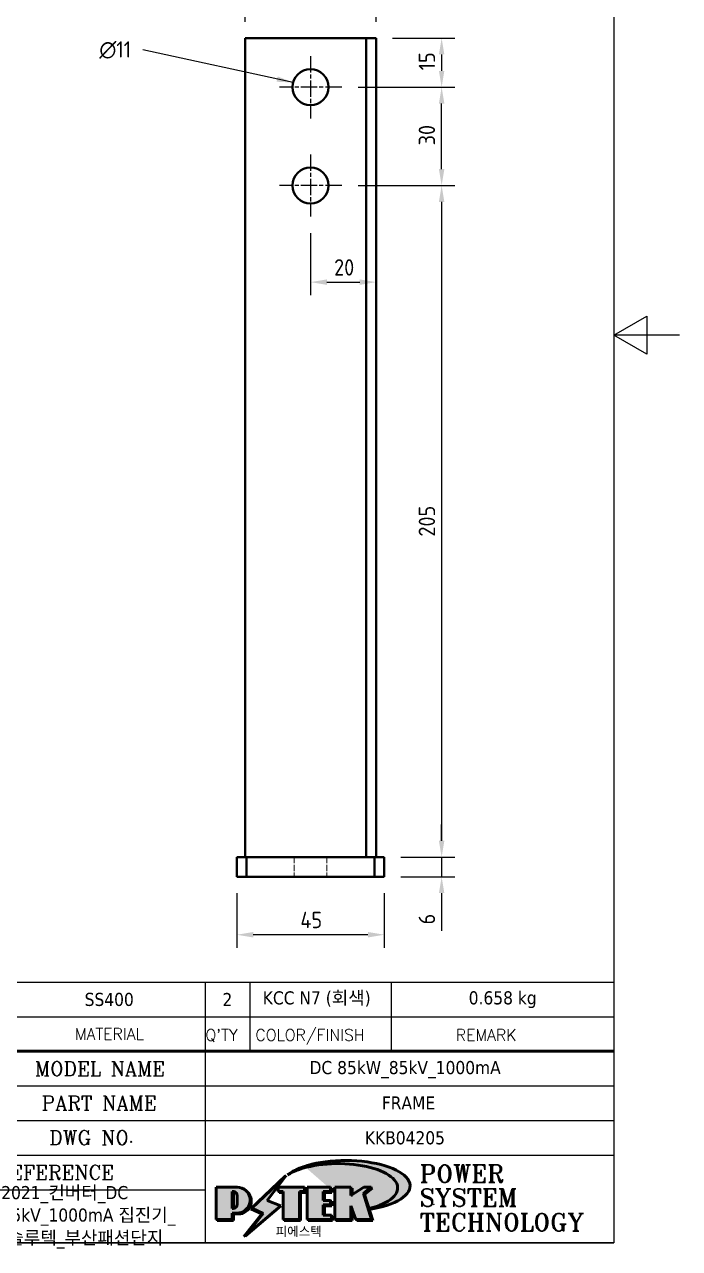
# Model space of a CAD drawing. Header units: millimetres. Extents: x 0 to 420, y 0 to 594.
# Drawn here: x 220.1 to 420, y 18.2 to 391.8 of the extents above; entities that cross this region are included whole.
import ezdxf
from ezdxf.enums import TextEntityAlignment as Align

# ---------------------------------------------------------------- set-up
doc = ezdxf.new("R2010")
doc.units = ezdxf.units.MM
doc.header["$LTSCALE"] = 2
doc.linetypes.add('CHAIN', pattern=[0.35429999999999995, 0.2362, -0.0295, 0.0591, -0.0295])
doc.linetypes.add('DASHED', pattern=[0.2067, 0.1654, -0.0413])
doc.layers.get('0').update_dxf_attribs({"color": 3, "lineweight": 25})
for name, color, linetype, lineweight in [('가려진 것(ISO)', 2, 'DASHED', 18), ('가시적인 것(ISO)', 3, 'Continuous', 40), ('경계(ISO)', 7, 'Continuous', 25), ('기호(ISO)', 5, 'Continuous', 25), ('제목(ISO)', 5, 'Continuous', 50), ('중심 표식(ISO)', 1, 'Continuous', 25), ('치수(ISO)', 2, 'Continuous', 25), ('해치(ISO)', 7, 'Continuous', 18)]:
    doc.layers.add(name, color=color, linetype=linetype, lineweight=lineweight)
doc.styles.add('HAN_370', font='', dxfattribs={"width": 2})
doc.styles.add('RC_284', font='ROMANC.shx')
doc.styles.add('RC_292', font='ROMANC.shx')
doc.styles.add('ROMANT_294', font='romant.shx')
doc.styles.add('치수 텍스트_PSTEK_POSCO', font='isocp.shx')
doc.styles.add('텍스트 스타일198', font='tahoma.ttf')
doc.styles.get('HAN_370').set_extended_font_data('GulimChe')
doc.dimstyles.new('치수_PSTEK_POSCO', dxfattribs={"dimscale": 2, "dimtxt": 2.5, "dimasz": 2.5, "dimexe": 2, "dimexo": 2.5, "dimgap": 1, "dimtad": 1, "dimrnd": 1e-08, "dimdsep": 46, "dimtxsty": '치수 텍스트_PSTEK_POSCO', "dimcen": 0.09, "dimdle": 10, "dimclrd": 7, "dimclre": 7, "dimclrt": 2, "dimadec": 1, "dimazin": 2, "dimtfac": 1, "dimtmove": 0, "dimatfit": 3, "dimfxl": 0, "dimtolj": 1, "dimlwd": -1, "dimlwe": -1, "dimarcsym": 0})
doc.dimstyles.new('치수_PSTEK_POSCO$7', dxfattribs={"dimscale": 2, "dimtxt": 2.5, "dimasz": 2.5, "dimexe": 2, "dimexo": 2.5, "dimgap": 1, "dimtad": 1, "dimrnd": 1e-08, "dimdsep": 46, "dimtxsty": '치수 텍스트_PSTEK_POSCO', "dimcen": 0.09, "dimdle": 10, "dimclrd": 7, "dimclre": 7, "dimclrt": 2, "dimadec": 1, "dimazin": 2, "dimtfac": 1, "dimtmove": 0, "dimatfit": 3, "dimfxl": 0, "dimtolj": 1, "dimlwd": -1, "dimlwe": -1, "dimarcsym": 0})

# ---------------------------------------------------------------- blocks, each defined once
blk = doc.blocks.new('경계 Default Border')
at = {"layer": '경계(ISO)', "flags": 128}
for points in [[(10, 10), (10, 287.0000076293945), (200, 287.0000076293945), (200, 10), (10, 10)], [(210, 148.5000038146973), (200, 148.5000038146973), (205, 151.3867473602295), (205, 145.6132507324219), (200, 148.5000038146973)]]:
    blk.add_lwpolyline(points, dxfattribs=at)
blk = doc.blocks.new('제목 블록 PSTEK')
for color, points in [(252, [(317.2195697678507, 17.0593801673321), (322.0326348870767, 21.62682475217465), (322.2781991042243, 21.94392121864296), (317.0471853425802, 16.97985676345368), (318.7512090904202, 16.1899260703855), (316.0018030350395, 12.71868385740789), (316.3356552234328, 13.00206718743325), (318.9235935156908, 16.2694494742633)]), (5, [(321.6183518841322, 17.4193704504104), (319.5281351041078, 18.24969419629727), (322.4505835294948, 22.02344462252142), (317.2195697678507, 17.0593801673321), (318.9235935156908, 16.2694494742633), (316.1741874603099, 12.79820726128571)]), (1, [(324.4839107253602, 19.60711530335299), (325.2419748254881, 19.60711530335299), (325.2419748254881, 20.25857663940324), (321.2266040451076, 20.25857663940324), (321.2266040451076, 19.60711530335299), (321.9846681452406, 19.60711530335299), (321.9846681452406, 15.3430047401139), (324.4839107253602, 15.3430047401139)]), (252, [(321.9846681452406, 19.60711530335299), (321.4042753185749, 19.60711530335299), (321.4042753185749, 19.45905590879572), (321.9846681452406, 19.45905590879572)]), (252, [(324.6615819988275, 19.45905590879572), (325.4196460989604, 19.45905590879572), (325.4196460989604, 20.11051724484596), (325.2419748254881, 20.11051724484596), (325.2419748254881, 19.60711530335299), (324.4839107253602, 19.60711530335299), (324.4839107253602, 15.3430047401139), (322.1623394187076, 15.3430047401139), (322.1623394187076, 15.19494534555726), (324.6615819988275, 15.19494534555726)]), (1, [(329.2277337269622, 20.25857663940324), (325.65654113025, 20.25857663940324), (325.65654113025, 15.3430047401139), (329.3580259941756, 15.3430047401139), (329.3580259941756, 15.9944660761648), (328.1137701654877, 15.9944660761648), (328.1137701654877, 17.56360607323003), (329.2277337269622, 17.56360607323003), (329.2277337269622, 18.25543873810179), (328.1137701654877, 18.25543873810179), (328.1137701654877, 19.60711530335299), (329.2277337269622, 19.60711530335299)]), (252, [(328.2914414389548, 19.45905590879572), (329.4054050004294, 19.45905590879572), (329.4054050004294, 20.11051724484596), (329.2277337269622, 20.11051724484596), (329.2277337269622, 19.60711530335299), (328.1137701654877, 19.60711530335299), (328.1137701654877, 18.25543873810179), (328.2914414389548, 18.25543873810179)]), (1, [(332.3312149849806, 20.25857663940324), (329.8592894925411, 20.25857663940324), (329.8592894925411, 15.3430047401139), (332.3312149849806, 15.3430047401139), (332.3312149849806, 17.4318630164523), (333.0701931098801, 15.3430047401139), (335.4855464857051, 15.3430047401139), (334.2514536401189, 19.30614745124769), (335.4379594596742, 20.25857663940324), (334.3071782107978, 20.25857663940324), (332.3312149849806, 18.99741471888304)]), (252, [(332.5088862584528, 20.1105172448466), (332.3312149849806, 20.1105172448466), (332.3312149849806, 18.99741471888368), (332.5088862584528, 19.11081371413894)]), (252, [(335.6156307331414, 20.11051724484596), (335.2535118015555, 20.11051724484596), (334.2514536401189, 19.30614745124769), (335.4855464857051, 15.3430047401139), (333.1954852176545, 15.3430047401139), (333.2478643833523, 15.19494534555726), (335.6632177591723, 15.19494534555726), (334.4291249135862, 19.15808805669106)]), (252, [(328.2914414389548, 17.41554667867274), (329.4054050004294, 17.41554667867274), (329.4054050004294, 18.10737934354514), (329.2277337269622, 18.10737934354514), (329.2277337269622, 17.56360607323003), (328.1137701654877, 17.56360607323003), (328.1137701654877, 15.9944660761648), (328.2914414389548, 15.9944660761648)]), (252, [(332.5088862584528, 16.92964231796647), (332.3312149849806, 17.43186301645164), (332.3312149849806, 15.3430047401139), (330.0369607660135, 15.3430047401139), (330.0369607660135, 15.19494534555726), (332.5088862584528, 15.19494534555726)]), (252, [(329.5356972676428, 15.8464066816075), (329.3580259941756, 15.8464066816075), (329.3580259941756, 15.3430047401139), (325.8342124037171, 15.3430047401139), (325.8342124037171, 15.19494534555726), (329.5356972676428, 15.19494534555726)])]:
    blk.add_hatch(color=color).paths.add_polyline_path(points)
h = blk.add_hatch(color=1)
edge = h.paths.add_edge_path(flags=0)
edge.add_line((314.2242174273352, 19.60711530335299), (314.2242174273352, 17.00126995915134))
edge.add_line((314.2242174273352, 17.00126995915134), (314.3485873187598, 17.00126995915134))
edge.add_arc((314.3485873187598, 17.6527312952023), 0.6514613360509371, 270, 360)
edge.add_line((315.0000486548106, 17.6527312952023), (315.0000486548106, 18.95565396730211))
edge.add_arc((314.3485873187598, 18.95565396730212), 0.6514613360508712, 0, 90)
edge.add_line((314.3485873187598, 19.60711530335299), (314.2242174273352, 19.60711530335299))
edge = h.paths.add_edge_path()
edge.add_arc((314.9847713324306, 18.28938669179658), 1.969189947606664, 269.9999999999959, 450)
edge.add_line((314.9847713324306, 20.25857663940318), (311.7664314776902, 20.25857663940324))
edge.add_line((311.7664314776902, 20.25857663940324), (311.7664314776902, 15.3430047401139))
edge.add_line((311.7664314776902, 15.3430047401139), (314.2242174273352, 15.3430047401139))
edge.add_line((314.2242174273352, 15.3430047401139), (314.2242174273352, 16.32019674418991))
edge.add_line((314.2242174273352, 16.32019674418991), (314.9847713324307, 16.32019674418991))
h = blk.add_hatch(color=252)
edge = h.paths.add_edge_path()
edge.add_arc((314.9847713324309, 18.28938669179657), 1.969189947606666, 270, 406.8278729790604)
edge.add_arc((315.1624426058984, 18.1413272972396), 1.969189947606962, -90, 53.560984836317004, ccw=False)
edge.add_line((315.1624426058984, 16.17213734963263), (314.4018887008024, 16.17213734963263))
edge.add_line((314.4018887008024, 16.17213734963263), (314.4018887008024, 15.19494534555726))
edge.add_line((314.4018887008024, 15.19494534555726), (311.9441027511573, 15.19494534555726))
edge.add_line((311.9441027511573, 15.19494534555726), (311.9441027511573, 15.3430047401139))
edge.add_line((311.9441027511573, 15.3430047401139), (314.2242174273352, 15.3430047401139))
edge.add_line((314.2242174273352, 15.3430047401139), (314.2242174273352, 16.32019674418991))
edge.add_line((314.2242174273352, 16.32019674418991), (314.9847713324309, 16.32019674418991))
h = blk.add_hatch(color=252)
edge = h.paths.add_edge_path()
edge.add_line((314.4018887008024, 19.45905590879572), (314.5262585922315, 19.45905590879572))
edge.add_arc((314.5262585922314, 18.80759457274939), 0.6514613360463194, 60.4189348879147, 90.00000000000318, ccw=False)
edge.add_arc((314.3485873187602, 18.95565396730057), 0.6514613360524251, 39.96992292766206, 90.00000000009999)
edge.add_line((314.3485873187591, 19.60711530335307), (314.2242174273352, 19.60711530335298))
edge.add_line((314.2242174273352, 19.60711530335299), (314.2242174273352, 17.00126995915134))
edge.add_line((314.2242174273352, 17.00126995915134), (314.3485873187591, 17.00126995915134))
edge.add_arc((314.3485873187568, 17.652731295233), 0.6514613360816299, 270.0000000002, 274.6930825552478)
edge.add_line((314.4018887008024, 17.0034541317032), (314.4018887008024, 19.45905590879572))
at = {"layer": '해치(ISO)', "true_color": 0x27d1fc}
h = blk.add_hatch(color=140, dxfattribs=at)
edge = h.paths.add_edge_path()
edge.add_ellipse((330.3660919371412, 20.15576403068321), major_axis=(9.100907360794343, 0), ratio=0.4069904968023172, start_angle=301.3098473703837, end_angle=507.7436900681698)
edge.add_ellipse((331.5340919371412, 20.4634168429492), major_axis=(-9.82350664112931, 0), ratio=0.3942600559756514, start_angle=111.51207141178469, end_angle=334.47025347086895, ccw=False)
edge.add_line((335.1363447531188, 16.8601935978785), (335.0955236905705, 16.99119398620872))
at = {"color": 180}
for p, q in [((182.4757929790549, 51.56524660363496), (372.4757929537551, 51.56524660363496)), ((310.0881549537552, 51.56524660363496), (310.0881549537553, 41.00524660363494)), ((316.9044520275131, 51.56524660363496), (316.9044520275127, 41.00524660363494)), ((338.4566026226726, 51.56524660363496), (338.4566026226727, 41.00524660363494)), ((372.4757929537551, 51.56524660363496), (372.4757929537551, 11.79100474011389)), ((182.475792979055, 46.2852466036349), (372.4757929537551, 46.28524660363492)), ((310.088154953755, 41.00524660363494), (310.088154953755, 11.79100474011392)), ((206.451475290024, 35.72524660363497), (372.4757929537551, 35.72524660363497)), ((255.917593136736, 30.44524660363498), (372.4757929537552, 30.44524660363501)), ((255.9175931367359, 25.16524660363502), (372.4757929537552, 25.165246603635)), ((255.9175931367359, 19.88524660363481), (310.0881549537553, 19.88524660363481)), ((182.475792979055, 11.79100474011392), (372.4757929537551, 11.79100474011389))]:
    blk.add_line(p, q, dxfattribs=at)
at = {"color": 7, "lineweight": 50}
blk.add_line((206.451475290024, 41.00524660363494), (372.4757929537551, 41.00524660363496), dxfattribs=at)
at = {"color": 7}
for p, q in [((322.2781991042243, 21.94392121864296), (317.0471853425802, 16.97985676345368)), ((322.4505835294948, 22.02344462252142), (317.2195697678507, 17.0593801673321)), ((317.2195697678507, 17.0593801673321), (322.0326348870767, 21.62682475217465)), ((319.5281351041078, 18.24969419629727), (322.4505835294948, 22.02344462252142)), ((322.0326348870767, 21.62682475217465), (322.2781991042243, 21.94392121864296)), ((311.7664314776902, 20.25900474011391), (311.7664314776902, 15.34300474011391)), ((314.9847713324309, 20.25857663940324), (311.7664314776902, 20.25857663940324)), ((314.9847713324309, 20.25857663940324), (311.7664314776902, 20.25857663940324)), ((311.7664314776902, 20.25857663940324), (311.7664314776902, 15.3430047401139)), ((314.2242174273352, 17.00126995915134), (314.2242174273352, 19.60711530335299)), ((314.2242174273352, 19.60711530335299), (314.3485873187591, 19.60711530335299)), ((314.3485873187591, 19.60711530335299), (314.2242174273352, 19.60711530335299)), ((314.2242174273352, 19.60711530335299), (314.2242174273352, 17.00126995915134)), ((314.2242174273352, 17.00126995915134), (314.2242174273352, 19.60711530335299)), ((314.2242174273352, 19.60711530335299), (314.3485873187591, 19.60711530335299)), ((314.4018887008024, 19.45905590879572), (314.5262585922314, 19.45905590879572)), ((314.4018887008024, 17.0034541317032), (314.4018887008024, 19.45905590879572)), ((315.0000486548106, 18.95565396730275), (315.0000486548106, 17.65273129520161)), ((315.0000486548106, 18.95565396730275), (315.0000486548106, 17.65273129520161)), ((325.2419748254881, 20.25857663940324), (321.2266040451076, 20.25857663940324)), ((321.2266040451076, 20.25857663940324), (321.2266040451076, 19.60711530335299)), ((325.2419748254881, 20.25857663940324), (321.2266040451076, 20.25857663940324)), ((321.2266040451076, 20.25857663940324), (321.2266040451076, 19.60711530335299)), ((321.2266040451076, 19.60711530335299), (321.9846681452406, 19.60711530335299)), ((321.2266040451076, 19.60711530335299), (321.9846681452406, 19.60711530335299)), ((321.4042753185749, 19.60711530335299), (321.4042753185749, 19.45905590879572)), ((321.9846681452406, 19.60711530335299), (321.4042753185749, 19.60711530335299)), ((321.4042753185749, 19.45905590879572), (321.9846681452406, 19.45905590879572)), ((321.9846681452406, 19.60711530335299), (321.9846681452406, 15.3430047401139)), ((321.9846681452406, 19.45905590879572), (321.9846681452406, 19.60711530335299)), ((321.9846681452406, 19.60711530335299), (321.9846681452406, 15.3430047401139)), ((324.4839107253602, 19.60711530335299), (325.2419748254881, 19.60711530335299)), ((324.4839107253602, 15.3430047401139), (324.4839107253602, 19.60711530335299)), ((325.2419748254881, 19.60711530335299), (324.4839107253602, 19.60711530335299)), ((324.4839107253602, 19.60711530335299), (324.4839107253602, 15.3430047401139)), ((324.4839107253602, 19.60711530335299), (325.2419748254881, 19.60711530335299)), ((324.4839107253602, 15.3430047401139), (324.4839107253602, 19.60711530335299)), ((324.6615819988275, 19.45905590879572), (325.4196460989604, 19.45905590879572)), ((324.6615819988275, 15.19494534555726), (324.6615819988275, 19.45905590879572)), ((325.2419748254881, 19.60711530335299), (325.2419748254881, 20.25857663940324)), ((325.2419748254881, 19.60711530335299), (325.2419748254881, 20.25857663940324)), ((325.4196460989604, 20.11051724484596), (325.2419748254881, 20.11051724484596)), ((325.2419748254881, 20.11051724484596), (325.2419748254881, 19.60711530335299)), ((325.4196460989604, 19.45905590879572), (325.4196460989604, 20.11051724484596)), ((329.2277337269622, 20.25857663940324), (325.65654113025, 20.25857663940324)), ((325.65654113025, 20.25857663940324), (325.65654113025, 15.3430047401139)), ((325.65654113025, 20.25857663940324), (325.65654113025, 15.3430047401139)), ((329.2277337269622, 20.25857663940324), (325.65654113025, 20.25857663940324)), ((328.1137701654877, 18.25543873810179), (328.1137701654877, 19.60711530335299)), ((328.1137701654877, 19.60711530335299), (329.2277337269622, 19.60711530335299)), ((329.2277337269622, 19.60711530335299), (328.1137701654877, 19.60711530335299)), ((328.1137701654877, 19.60711530335299), (328.1137701654877, 18.25543873810179)), ((328.1137701654877, 18.25543873810179), (328.1137701654877, 19.60711530335299)), ((328.1137701654877, 19.60711530335299), (329.2277337269622, 19.60711530335299)), ((328.2914414389548, 18.25543873810179), (328.2914414389548, 19.45905590879572)), ((328.2914414389548, 19.45905590879572), (329.4054050004294, 19.45905590879572)), ((329.2277337269622, 19.60711530335299), (329.2277337269622, 20.25857663940324)), ((329.2277337269622, 19.60711530335299), (329.2277337269622, 20.25857663940324)), ((329.4054050004294, 20.11051724484596), (329.2277337269622, 20.11051724484596)), ((329.2277337269622, 20.11051724484596), (329.2277337269622, 19.60711530335299)), ((329.4054050004294, 19.45905590879572), (329.4054050004294, 20.11051724484596)), ((332.3312149849806, 20.25857663940324), (329.8592894925411, 20.25857663940324)), ((329.8592894925411, 20.25857663940324), (329.8592894925411, 15.3430047401139)), ((329.8592894925411, 20.25857663940324), (329.8592894925411, 15.3430047401139)), ((332.3312149849806, 20.25857663940324), (329.8592894925411, 20.25857663940324)), ((334.3071782107978, 20.25857663940324), (332.3312149849806, 18.99741471888304)), ((332.3312149849806, 18.99741471888304), (332.3312149849806, 20.25857663940324)), ((334.3071782107978, 20.25857663940324), (332.3312149849806, 18.99741471888304)), ((332.3312149849806, 18.99741471888304), (332.3312149849806, 20.25857663940324)), ((332.5088862584528, 20.1105172448466), (332.3312149849806, 20.1105172448466)), ((332.3312149849806, 20.1105172448466), (332.3312149849806, 18.99741471888368)), ((332.3312149849806, 18.99741471888368), (332.5088862584528, 19.11081371413894)), ((332.5088862584528, 19.11081371413894), (332.5088862584528, 20.1105172448466)), ((334.2514536401189, 19.30614745124769), (335.4379594596742, 20.25857663940324)), ((334.2514536401189, 19.30614745124769), (335.4379594596742, 20.25857663940324)), ((335.2535118015555, 20.11051724484596), (334.2514536401189, 19.30614745124769)), ((335.4855464857051, 15.3430047401139), (334.2514536401189, 19.30614745124769)), ((334.2514536401189, 19.30614745124769), (335.4855464857051, 15.3430047401139)), ((335.4855464857051, 15.3430047401139), (334.2514536401189, 19.30614745124769)), ((335.4379594596742, 20.25857663940324), (334.3071782107978, 20.25857663940324)), ((335.4379594596742, 20.25857663940324), (334.3071782107978, 20.25857663940324)), ((334.4291249135862, 19.15808805669104), (335.6156307331414, 20.11051724484596)), ((335.6632177591723, 15.19494534555726), (334.4291249135862, 19.15808805669104)), ((335.6156307331414, 20.11051724484596), (335.2535118015555, 20.11051724484596)), ((314.3485873187591, 17.00126995915134), (314.2242174273352, 17.00126995915134)), ((314.2242174273352, 17.00126995915134), (314.3485873187591, 17.00126995915134)), ((314.3485873187591, 17.00126995915134), (314.2242174273352, 17.00126995915134)), ((316.1741874603099, 12.79820726128571), (321.6183518841322, 17.4193704504104)), ((317.0471853425802, 16.97985676345368), (318.7512090904202, 16.1899260703855)), ((318.9235935156908, 16.2694494742633), (317.2195697678507, 17.0593801673321)), ((317.2195697678507, 17.0593801673321), (318.9235935156908, 16.2694494742633)), ((321.6183518841322, 17.4193704504104), (319.5281351041078, 18.24969419629727)), ((329.2277337269622, 18.25543873810179), (328.1137701654877, 18.25543873810179)), ((328.1137701654877, 18.25543873810179), (328.2914414389548, 18.25543873810179)), ((329.2277337269622, 18.25543873810179), (328.1137701654877, 18.25543873810179)), ((328.1137701654877, 17.56360607323003), (329.2277337269622, 17.56360607323003)), ((328.1137701654877, 15.9944660761648), (328.1137701654877, 17.56360607323003)), ((329.2277337269622, 17.56360607323003), (328.1137701654877, 17.56360607323003)), ((328.1137701654877, 17.56360607323003), (328.1137701654877, 15.9944660761648)), ((328.1137701654877, 17.56360607323003), (329.2277337269622, 17.56360607323003)), ((328.1137701654877, 15.9944660761648), (328.1137701654877, 17.56360607323003)), ((328.2914414389548, 15.9944660761648), (328.2914414389548, 17.41554667867274)), ((328.2914414389548, 17.41554667867274), (329.4054050004294, 17.41554667867274)), ((329.2277337269622, 17.56360607323003), (329.2277337269622, 18.25543873810179)), ((329.2277337269622, 17.56360607323003), (329.2277337269622, 18.25543873810179)), ((329.4054050004294, 18.10737934354514), (329.2277337269622, 18.10737934354514)), ((329.2277337269622, 18.10737934354514), (329.2277337269622, 17.56360607323003)), ((329.4054050004294, 17.41554667867274), (329.4054050004294, 18.10737934354514)), ((332.3312149849806, 17.4318630164523), (333.0701931098801, 15.3430047401139)), ((332.3312149849806, 15.3430047401139), (332.3312149849806, 17.4318630164523)), ((332.5088862584528, 16.92964231796647), (332.3312149849806, 17.43186301645164)), ((332.3312149849806, 17.43186301645164), (332.3312149849806, 15.3430047401139)), ((332.3312149849806, 17.4318630164523), (333.0701931098801, 15.3430047401139)), ((332.3312149849806, 15.3430047401139), (332.3312149849806, 17.4318630164523)), ((332.5088862584528, 15.19494534555726), (332.5088862584528, 16.92964231796647)), ((345.0447381189468, 17.50375595811051), (344.9867755289346, 17.689895936919)), ((311.7664314776902, 15.3430047401139), (314.2242174273352, 15.3430047401139)), ((311.7664314776902, 15.3430047401139), (314.2242174273352, 15.3430047401139)), ((314.2242174273352, 15.3430047401139), (311.9441027511573, 15.3430047401139)), ((311.9441027511573, 15.3430047401139), (311.9441027511573, 15.19494534555726)), ((311.9441027511573, 15.19494534555726), (314.4018887008024, 15.19494534555726)), ((314.2242174273352, 16.32019674418991), (314.9847713324309, 16.32019674418991)), ((314.2242174273352, 15.3430047401139), (314.2242174273352, 16.32019674418991)), ((314.9847713324309, 16.32019674418991), (314.2242174273352, 16.32019674418991)), ((314.2242174273352, 16.32019674418991), (314.2242174273352, 15.3430047401139)), ((314.2242174273352, 16.32019674418991), (314.9847713324309, 16.32019674418991)), ((314.2242174273352, 15.3430047401139), (314.2242174273352, 16.32019674418991)), ((314.4018887008024, 16.17213734963263), (315.162442605898, 16.17213734963263)), ((314.4018887008024, 15.19494534555726), (314.4018887008024, 16.17213734963263)), ((318.7512090904202, 16.1899260703855), (316.0018030350395, 12.71868385740789)), ((318.9235935156908, 16.2694494742633), (316.1741874603099, 12.79820726128571)), ((316.3356552234328, 13.00206718743325), (318.9235935156908, 16.2694494742633)), ((321.9846681452406, 15.3430047401139), (324.4839107253602, 15.3430047401139)), ((321.9846681452406, 15.3430047401139), (324.4839107253602, 15.3430047401139)), ((324.4839107253602, 15.3430047401139), (322.1623394187076, 15.3430047401139)), ((322.1623394187076, 15.3430047401139), (322.1623394187076, 15.19494534555726)), ((322.1623394187076, 15.19494534555726), (324.6615819988275, 15.19494534555726)), ((325.65654113025, 15.3430047401139), (329.3580259941756, 15.3430047401139)), ((325.65654113025, 15.3430047401139), (329.3580259941756, 15.3430047401139)), ((329.3580259941756, 15.3430047401139), (325.8342124037171, 15.3430047401139)), ((325.8342124037171, 15.3430047401139), (325.8342124037171, 15.19494534555726)), ((325.8342124037171, 15.19494534555726), (329.5356972676428, 15.19494534555726)), ((329.3580259941756, 15.9944660761648), (328.1137701654877, 15.9944660761648)), ((328.1137701654877, 15.9944660761648), (328.2914414389548, 15.9944660761648)), ((329.3580259941756, 15.9944660761648), (328.1137701654877, 15.9944660761648)), ((329.3580259941756, 15.3430047401139), (329.3580259941756, 15.9944660761648)), ((329.3580259941756, 15.3430047401139), (329.3580259941756, 15.9944660761648)), ((329.5356972676428, 15.8464066816075), (329.3580259941756, 15.8464066816075)), ((329.3580259941756, 15.8464066816075), (329.3580259941756, 15.3430047401139)), ((329.5356972676428, 15.19494534555726), (329.5356972676428, 15.8464066816075)), ((329.8592894925411, 15.3430047401139), (332.3312149849806, 15.3430047401139)), ((329.8592894925411, 15.3430047401139), (332.3312149849806, 15.3430047401139)), ((332.3312149849806, 15.3430047401139), (330.0369607660135, 15.3430047401139)), ((330.0369607660135, 15.3430047401139), (330.0369607660135, 15.19494534555726)), ((330.0369607660135, 15.19494534555726), (332.5088862584528, 15.19494534555726)), ((333.0701931098801, 15.3430047401139), (335.4855464857051, 15.3430047401139)), ((333.0701931098801, 15.3430047401139), (335.4855464857051, 15.3430047401139)), ((335.4855464857051, 15.3430047401139), (333.1954852176545, 15.3430047401139)), ((333.1954852176545, 15.3430047401139), (333.2478643833523, 15.19494534555726)), ((333.2478643833523, 15.19494534555726), (335.6632177591723, 15.19494534555726)), ((316.0018030350395, 12.71868385740789), (316.3356552234328, 13.00206718743325))]:
    blk.add_line(p, q, dxfattribs=at)
at = {"color": 5}
for p, q in [((322.4505835294948, 22.02344462252142), (317.2195697678507, 17.0593801673321)), ((319.5281351041078, 18.24969419629727), (322.4505835294948, 22.02344462252142)), ((316.1741874603099, 12.79820726128571), (321.6183518841322, 17.4193704504104)), ((317.2195697678507, 17.0593801673321), (318.9235935156908, 16.2694494742633)), ((321.6183518841322, 17.4193704504104), (319.5281351041078, 18.24969419629727)), ((318.9235935156908, 16.2694494742633), (316.1741874603099, 12.79820726128571))]:
    blk.add_line(p, q, dxfattribs=at)
at = {"color": 1}
for p, q in [((314.9847713324309, 20.25857663940324), (311.7664314776902, 20.25857663940324)), ((311.7664314776902, 20.25857663940324), (311.7664314776902, 15.3430047401139)), ((314.2242174273352, 17.00126995915134), (314.2242174273352, 19.60711530335299)), ((314.2242174273352, 19.60711530335299), (314.3485873187591, 19.60711530335299)), ((315.0000486548106, 18.95565396730275), (315.0000486548106, 17.65273129520161)), ((325.2419748254881, 20.25857663940324), (321.2266040451076, 20.25857663940324)), ((321.2266040451076, 20.25857663940324), (321.2266040451076, 19.60711530335299)), ((321.2266040451076, 19.60711530335299), (321.9846681452406, 19.60711530335299)), ((321.9846681452406, 19.60711530335299), (321.9846681452406, 15.3430047401139)), ((324.4839107253602, 19.60711530335299), (325.2419748254881, 19.60711530335299)), ((324.4839107253602, 15.3430047401139), (324.4839107253602, 19.60711530335299)), ((325.2419748254881, 19.60711530335299), (325.2419748254881, 20.25857663940324)), ((329.2277337269622, 20.25857663940324), (325.65654113025, 20.25857663940324)), ((325.65654113025, 20.25857663940324), (325.65654113025, 15.3430047401139)), ((328.1137701654877, 18.25543873810179), (328.1137701654877, 19.60711530335299)), ((328.1137701654877, 19.60711530335299), (329.2277337269622, 19.60711530335299)), ((329.2277337269622, 19.60711530335299), (329.2277337269622, 20.25857663940324)), ((332.3312149849806, 20.25857663940324), (329.8592894925411, 20.25857663940324)), ((329.8592894925411, 20.25857663940324), (329.8592894925411, 15.3430047401139)), ((334.3071782107978, 20.25857663940324), (332.3312149849806, 18.99741471888304)), ((332.3312149849806, 18.99741471888304), (332.3312149849806, 20.25857663940324)), ((334.2514536401189, 19.30614745124769), (335.4379594596742, 20.25857663940324)), ((335.4855464857051, 15.3430047401139), (334.2514536401189, 19.30614745124769)), ((335.4379594596742, 20.25857663940324), (334.3071782107978, 20.25857663940324)), ((314.3485873187591, 17.00126995915134), (314.2242174273352, 17.00126995915134)), ((329.2277337269622, 18.25543873810179), (328.1137701654877, 18.25543873810179)), ((328.1137701654877, 17.56360607323003), (329.2277337269622, 17.56360607323003)), ((328.1137701654877, 15.9944660761648), (328.1137701654877, 17.56360607323003)), ((329.2277337269622, 17.56360607323003), (329.2277337269622, 18.25543873810179)), ((332.3312149849806, 17.4318630164523), (333.0701931098801, 15.3430047401139)), ((332.3312149849806, 15.3430047401139), (332.3312149849806, 17.4318630164523)), ((311.7664314776902, 15.3430047401139), (314.2242174273352, 15.3430047401139)), ((314.2242174273352, 16.32019674418991), (314.9847713324309, 16.32019674418991)), ((314.2242174273352, 15.3430047401139), (314.2242174273352, 16.32019674418991)), ((321.9846681452406, 15.3430047401139), (324.4839107253602, 15.3430047401139)), ((325.65654113025, 15.3430047401139), (329.3580259941756, 15.3430047401139)), ((329.3580259941756, 15.9944660761648), (328.1137701654877, 15.9944660761648)), ((329.3580259941756, 15.3430047401139), (329.3580259941756, 15.9944660761648)), ((329.8592894925411, 15.3430047401139), (332.3312149849806, 15.3430047401139)), ((333.0701931098801, 15.3430047401139), (335.4855464857051, 15.3430047401139))]:
    blk.add_line(p, q, dxfattribs=at)
at = {"color": 7}
for centre, radius, start, end in [((314.3485873187598, 18.95565396730211), 0.6514613360508712, 0, 90), ((314.3485873187602, 18.95565396730057), 0.6514613360524251, 39.96992292766117, 90), ((314.3485873187598, 18.95565396730212), 0.6514613360508712, 0, 90), ((314.5262585922314, 18.80759457274939), 0.6514613360463193, 60.41893488791137, 90), ((314.9847713324309, 18.28938669179658), 1.969189947606665, 270, 90), ((314.9847713324309, 18.28938669179658), 1.969189947606665, 270, 90), ((314.9847713324307, 18.2893866917965), 1.969189947606594, 270, 46.82787297909833), ((315.1624426058984, 18.1413272972396), 1.969189947606961, 270, 53.56098483636067), ((314.3485873187597, 17.65273129520228), 0.6514613360509381, 270, 0), ((314.3485873187598, 17.6527312952023), 0.6514613360509381, 270, 0), ((314.3485873187568, 17.652731295233), 0.6514613360816299, 270, 274.6930825552478)]:
    blk.add_arc(centre, radius, start, end, dxfattribs=at)
at = {"color": 1}
for centre, radius, start, end in [((314.3485873187598, 18.95565396730211), 0.6514613360508712, 0, 90), ((314.9847713324309, 18.28938669179657), 1.969189947606665, 270, 90), ((314.3485873187598, 17.6527312952023), 0.6514613360509381, 270, 0)]:
    blk.add_arc(centre, radius, start, end, dxfattribs=at)
at = {"layer": '제목(ISO)'}
for p, q in [((322.2781991042243, 21.94392121864296), (317.0471853425802, 16.97985676345368)), ((322.4505835294948, 22.02344462252142), (317.2195697678507, 17.0593801673321)), ((317.2195697678507, 17.0593801673321), (322.0326348870767, 21.62682475217465)), ((319.5281351041078, 18.24969419629727), (322.4505835294948, 22.02344462252142)), ((322.0326348870767, 21.62682475217465), (322.2781991042243, 21.94392121864296)), ((314.9847713324306, 20.25857663940324), (311.7664314776902, 20.25857663940324)), ((311.7664314776902, 20.25857663940324), (311.7664314776902, 15.3430047401139)), ((314.2242174273352, 17.00126995915134), (314.2242174273352, 19.60711530335299)), ((314.2242174273352, 19.60711530335299), (314.3485873187598, 19.60711530335299)), ((314.3485873187591, 19.60711530335299), (314.2242174273352, 19.60711530335299)), ((314.2242174273352, 19.60711530335299), (314.2242174273352, 17.00126995915134)), ((314.4018887008024, 19.45905590879572), (314.5262585922314, 19.45905590879572)), ((314.4018887008024, 17.0034541317032), (314.4018887008024, 19.45905590879572)), ((315.0000486548106, 18.95565396730211), (315.0000486548106, 17.6527312952023)), ((325.2419748254881, 20.25857663940324), (321.2266040451076, 20.25857663940324)), ((321.2266040451076, 20.25857663940324), (321.2266040451076, 19.60711530335299)), ((321.2266040451076, 19.60711530335299), (321.9846681452406, 19.60711530335299)), ((321.9846681452406, 19.60711530335299), (321.4042753185749, 19.60711530335299)), ((321.4042753185749, 19.60711530335299), (321.4042753185749, 19.45905590879572)), ((321.4042753185749, 19.45905590879572), (321.9846681452406, 19.45905590879572)), ((321.9846681452406, 19.60711530335299), (321.9846681452406, 15.3430047401139)), ((321.9846681452406, 19.45905590879572), (321.9846681452406, 19.60711530335299)), ((324.4839107253602, 19.60711530335299), (325.2419748254881, 19.60711530335299)), ((324.4839107253602, 15.3430047401139), (324.4839107253602, 19.60711530335299)), ((325.2419748254881, 19.60711530335299), (324.4839107253602, 19.60711530335299)), ((324.4839107253602, 19.60711530335299), (324.4839107253602, 15.3430047401139)), ((324.6615819988275, 19.45905590879572), (325.4196460989604, 19.45905590879572)), ((324.6615819988275, 15.19494534555726), (324.6615819988275, 19.45905590879572)), ((325.2419748254881, 19.60711530335299), (325.2419748254881, 20.25857663940324)), ((325.4196460989604, 20.11051724484596), (325.2419748254881, 20.11051724484596)), ((325.2419748254881, 20.11051724484596), (325.2419748254881, 19.60711530335299)), ((325.4196460989604, 19.45905590879572), (325.4196460989604, 20.11051724484596)), ((329.2277337269622, 20.25857663940324), (325.65654113025, 20.25857663940324)), ((325.65654113025, 20.25857663940324), (325.65654113025, 15.3430047401139)), ((328.1137701654877, 18.25543873810179), (328.1137701654877, 19.60711530335299)), ((328.1137701654877, 19.60711530335299), (329.2277337269622, 19.60711530335299)), ((329.2277337269622, 19.60711530335299), (328.1137701654877, 19.60711530335299)), ((328.1137701654877, 19.60711530335299), (328.1137701654877, 18.25543873810179)), ((328.2914414389548, 19.45905590879572), (329.4054050004294, 19.45905590879572)), ((328.2914414389548, 18.25543873810179), (328.2914414389548, 19.45905590879572)), ((329.2277337269622, 19.60711530335299), (329.2277337269622, 20.25857663940324)), ((329.4054050004294, 20.11051724484596), (329.2277337269622, 20.11051724484596)), ((329.2277337269622, 20.11051724484596), (329.2277337269622, 19.60711530335299)), ((329.4054050004294, 19.45905590879572), (329.4054050004294, 20.11051724484596)), ((332.3312149849806, 20.25857663940324), (329.8592894925411, 20.25857663940324)), ((329.8592894925411, 20.25857663940324), (329.8592894925411, 15.3430047401139)), ((334.3071782107978, 20.25857663940324), (332.3312149849806, 18.99741471888304)), ((332.3312149849806, 18.99741471888304), (332.3312149849806, 20.25857663940324)), ((332.5088862584528, 20.1105172448466), (332.3312149849806, 20.1105172448466)), ((332.3312149849806, 20.1105172448466), (332.3312149849806, 18.99741471888368)), ((332.3312149849806, 18.99741471888368), (332.5088862584528, 19.11081371413894)), ((332.5088862584528, 19.11081371413894), (332.5088862584528, 20.1105172448466)), ((334.2514536401189, 19.30614745124769), (335.4379594596742, 20.25857663940324)), ((335.2535118015555, 20.11051724484596), (334.2514536401189, 19.30614745124769)), ((335.4855464857051, 15.3430047401139), (334.2514536401189, 19.30614745124769)), ((334.2514536401189, 19.30614745124769), (335.4855464857051, 15.3430047401139)), ((335.4379594596742, 20.25857663940324), (334.3071782107978, 20.25857663940324)), ((334.4291249135862, 19.15808805669106), (335.6156307331414, 20.11051724484596)), ((335.6632177591723, 15.19494534555726), (334.4291249135862, 19.15808805669106)), ((335.6156307331414, 20.11051724484596), (335.2535118015555, 20.11051724484596)), ((314.3485873187598, 17.00126995915134), (314.2242174273352, 17.00126995915134)), ((314.2242174273352, 17.00126995915134), (314.3485873187591, 17.00126995915134)), ((316.1741874603099, 12.79820726128571), (321.6183518841322, 17.4193704504104)), ((317.0471853425802, 16.97985676345368), (318.7512090904202, 16.1899260703855)), ((317.2195697678507, 17.0593801673321), (318.9235935156908, 16.2694494742633)), ((318.9235935156908, 16.2694494742633), (317.2195697678507, 17.0593801673321)), ((321.6183518841322, 17.4193704504104), (319.5281351041078, 18.24969419629727)), ((329.2277337269622, 18.25543873810179), (328.1137701654877, 18.25543873810179)), ((328.1137701654877, 18.25543873810179), (328.2914414389548, 18.25543873810179)), ((328.1137701654877, 15.9944660761648), (328.1137701654877, 17.56360607323003)), ((328.1137701654877, 17.56360607323003), (329.2277337269622, 17.56360607323003)), ((329.2277337269622, 17.56360607323003), (328.1137701654877, 17.56360607323003)), ((328.1137701654877, 17.56360607323003), (328.1137701654877, 15.9944660761648)), ((328.2914414389548, 17.41554667867274), (329.4054050004294, 17.41554667867274)), ((328.2914414389548, 15.9944660761648), (328.2914414389548, 17.41554667867274)), ((329.2277337269622, 17.56360607323003), (329.2277337269622, 18.25543873810179)), ((329.4054050004294, 18.10737934354514), (329.2277337269622, 18.10737934354514)), ((329.2277337269622, 18.10737934354514), (329.2277337269622, 17.56360607323003)), ((329.4054050004294, 17.41554667867274), (329.4054050004294, 18.10737934354514)), ((332.3312149849806, 15.3430047401139), (332.3312149849806, 17.4318630164523)), ((332.3312149849806, 17.4318630164523), (333.0701931098801, 15.3430047401139)), ((332.5088862584528, 16.92964231796647), (332.3312149849806, 17.43186301645164)), ((332.3312149849806, 17.43186301645164), (332.3312149849806, 15.3430047401139)), ((332.5088862584528, 15.19494534555726), (332.5088862584528, 16.92964231796647)), ((311.7664314776902, 15.3430047401139), (314.2242174273352, 15.3430047401139)), ((314.2242174273352, 15.3430047401139), (311.9441027511573, 15.3430047401139)), ((311.9441027511573, 15.3430047401139), (311.9441027511573, 15.19494534555726)), ((311.9441027511573, 15.19494534555726), (314.4018887008024, 15.19494534555726)), ((314.2242174273352, 15.3430047401139), (314.2242174273352, 16.32019674418991)), ((314.2242174273352, 16.32019674418991), (314.9847713324307, 16.32019674418991)), ((314.9847713324309, 16.32019674418991), (314.2242174273352, 16.32019674418991)), ((314.2242174273352, 16.32019674418991), (314.2242174273352, 15.3430047401139)), ((314.4018887008024, 15.19494534555726), (314.4018887008024, 16.17213734963263)), ((314.4018887008024, 16.17213734963263), (315.1624426058984, 16.17213734963263)), ((318.7512090904202, 16.1899260703855), (316.0018030350395, 12.71868385740789)), ((318.9235935156908, 16.2694494742633), (316.1741874603099, 12.79820726128571)), ((316.3356552234328, 13.00206718743325), (318.9235935156908, 16.2694494742633)), ((321.9846681452406, 15.3430047401139), (324.4839107253602, 15.3430047401139)), ((324.4839107253602, 15.3430047401139), (322.1623394187076, 15.3430047401139)), ((322.1623394187076, 15.3430047401139), (322.1623394187076, 15.19494534555726)), ((322.1623394187076, 15.19494534555726), (324.6615819988275, 15.19494534555726)), ((325.65654113025, 15.3430047401139), (329.3580259941756, 15.3430047401139)), ((329.3580259941756, 15.3430047401139), (325.8342124037171, 15.3430047401139)), ((325.8342124037171, 15.3430047401139), (325.8342124037171, 15.19494534555726)), ((325.8342124037171, 15.19494534555726), (329.5356972676428, 15.19494534555726)), ((329.3580259941756, 15.9944660761648), (328.1137701654877, 15.9944660761648)), ((328.1137701654877, 15.9944660761648), (328.2914414389548, 15.9944660761648)), ((329.3580259941756, 15.3430047401139), (329.3580259941756, 15.9944660761648)), ((329.5356972676428, 15.8464066816075), (329.3580259941756, 15.8464066816075)), ((329.3580259941756, 15.8464066816075), (329.3580259941756, 15.3430047401139)), ((329.5356972676428, 15.19494534555726), (329.5356972676428, 15.8464066816075)), ((329.8592894925411, 15.3430047401139), (332.3312149849806, 15.3430047401139)), ((332.3312149849806, 15.3430047401139), (330.0369607660135, 15.3430047401139)), ((330.0369607660135, 15.3430047401139), (330.0369607660135, 15.19494534555726)), ((330.0369607660135, 15.19494534555726), (332.5088862584528, 15.19494534555726)), ((333.0701931098801, 15.3430047401139), (335.4855464857051, 15.3430047401139)), ((335.4855464857051, 15.3430047401139), (333.1954852176545, 15.3430047401139)), ((333.1954852176545, 15.3430047401139), (333.2478643833523, 15.19494534555726)), ((333.2478643833523, 15.19494534555726), (335.6632177591723, 15.19494534555726)), ((316.0018030350395, 12.71868385740789), (316.3356552234328, 13.00206718743325))]:
    blk.add_line(p, q, dxfattribs=at)
at = {"layer": '제목(ISO)', "color": 4}
blk.add_line((335.1363447531188, 16.8601935978785), (335.0955236905705, 16.99119398620872), dxfattribs=at)
at = {"layer": '제목(ISO)'}
for centre, radius, start, end in [((314.3485873187598, 18.95565396730212), 0.6514613360508712, 0, 90), ((314.3485873187602, 18.95565396730057), 0.6514613360524251, 39.96992292766117, 90), ((314.5262585922314, 18.80759457274939), 0.6514613360463193, 60.41893488791137, 90), ((314.9847713324306, 18.28938669179658), 1.969189947606664, 46.82787297909431, 90), ((314.9847713324307, 18.2893866917965), 1.969189947606594, 270, 46.82787297909833), ((314.9847713324309, 18.28938669179657), 1.969189947606666, 270, 46.8278729790603), ((315.1624426058984, 18.1413272972396), 1.969189947606962, 270, 53.56098483631701), ((314.3485873187598, 17.6527312952023), 0.6514613360509371, 270, 0), ((314.3485873187568, 17.652731295233), 0.6514613360816299, 270, 274.6930825552478)]:
    blk.add_arc(centre, radius, start, end, dxfattribs=at)
at = {"layer": '제목(ISO)', "color": 4}
for centre, major_axis, ratio, start_param, end_param in [((331.5340919371412, 20.4634168429492), (9.82350664112931, 0), 0.3942600559756514, 5.087845455444478, 8.97919982663645), ((330.3660919371412, 20.15576403068321), (9.100907360794343, 0), 0.4069904968023172, 5.258848905294775, 8.861799147915196)]:
    blk.add_ellipse(centre, major_axis=major_axis, ratio=ratio, start_param=start_param, end_param=end_param, dxfattribs=at)
at = {"color": 2, "style": 'RC_284'}
blk.add_text('MATERIAL', height=1.742399930953979, dxfattribs=at).set_placement((295.4820202024417, 43.64524660363492), align=Align.MIDDLE_CENTER)
at = {"color": 2}
for s, height, style, p in [("Q'TY", 1.742399930953979, 'RC_284', (310.1440786515383, 42.62317362549192)), ('COLOR/FINISH', 1.742399930953979, 'RC_284', (317.7725341324144, 42.62317362549192)), ('REMARK', 1.742399930953979, 'RC_284', (348.346649953877, 42.62317362549192)), ('MODEL NAME', 2.178000062704086, 'RC_292', (284.096330289083, 37.25462520371384)), ('PART NAME', 2.178000062704086, 'RC_292', (285.1416959765849, 32.03045329421792)), (' DWG NO.', 2.178000062704086, 'RC_292', (284.8124284083233, 26.75045329421772)), ('REFERENCE', 2.178000062704086, 'RC_292', (278.2741065029841, 21.43214925458022))]:
    blk.add_text(s, height=height, dxfattribs=dict(at, style=style)).set_placement(p)
at = {"color": 7, "style": 'ROMANT_294'}
for s, p in [('POWER', (342.82727231297, 20.97115304607566)), ('SYSTEM', (342.82727231297, 17.3284636719184)), ('TECHNOLOGY', (342.82727231297, 13.57194088644453))]:
    blk.add_text(s, height=2.700000107288361, dxfattribs=at).set_placement(p)
at = {"color": 7, "insert": (320.8519732224835, 14.21236326823155), "char_height": 1.400000005960464, "attachment_point": 1, "line_spacing_factor": 0.3319999873638153, "style": 'HAN_370'}
blk.add_mtext('\\fHY견고딕|b0|i0;\\H1.4000;피에스텍', dxfattribs=at)
at = {"layer": '제목(ISO)', "color": 7, "style": '텍스트 스타일198'}
for tag, p in [('부품_번호_001', (195.8064908440141, 47.68004260673702)), ('설명_001', (232.0994537117427, 47.92245856837096)), ('재질_001', (291.700959055687, 47.92591818687281)), ("3._Q'TY_001", (312.7327037528258, 47.90442725317898)), ('4._COLOR_001', (318.8823080002845, 48.15666943221776)), ('질량\\P3;_001', (350.3046145979153, 48.1643332325385)), ('1._MODEL_NAME_001', (326.0176446881414, 37.52172745615292)), ('제목_001', (337.0520861829366, 32.12134216388962)), ('부품_번호_001', (334.465731097246, 26.8052465951949)), ('설계자_001', (209.9396160013646, 25.23446884679021)), ('프로젝트_001', (278.9744245225954, 18.43818283951269)), ('시트_크기_001', (260.7634369704525, 14.8381256569732)), ('프로젝트_002', (271.1389644161678, 15.01430360086118)), ('작성_날짜_001', (207.6508315629738, 13.26600473167383)), ('프로젝트_003', (272.3954135944161, 11.55047762554502))]:
    blk.add_attdef(tag, p, '', height=2.000000029802322, dxfattribs=at)
for tag, p in [('점검자', (231.1845342133799, 26.23312567187446)), ('엔지니어링_승인자', (247.673240162284, 26.23312567187446)), ('점검_날짜', (231.1845342133799, 14.26600474011394)), ('엔지니어링_승인_날짜', (247.6732401622839, 14.26600474011394))]:
    blk.add_attdef(tag, text='', height=2.000000029802322, dxfattribs=at).set_placement(p, align=Align.MIDDLE_CENTER)
blk = doc.blocks.new('*D34')
at = {"layer": 'Defpoints', "color": 0, "transparency": 16777216}
for p in [(327.3986536532214, 397.4372296515681), (287.3986536532214, 387.6977198656404), (327.3986536532214, 387.6977198656404)]:
    blk.add_point(p, dxfattribs=at)
at = {"layer": '치수(ISO)', "color": 7, "transparency": 16777216}
for p, q in [((287.3986536532214, 392.6977198656404), (287.3986536532214, 401.4372296515681)), ((327.3986536532214, 392.6977198656404), (327.3986536532214, 401.4372296515681)), ((292.3986536532214, 397.4372296515681), (322.3986536532214, 397.4372296515681))]:
    blk.add_line(p, q, dxfattribs=at)
for points in [[(292.3986536532214, 398.2705629849015), (292.3986536532214, 396.6038963182348), (287.3986536532214, 397.4372296515681)], [(322.3986536532214, 398.2705629849015), (322.3986536532214, 396.6038963182348), (327.3986536532214, 397.4372296515681)]]:
    blk.add_solid(points, dxfattribs=at)
at = {"layer": '치수(ISO)', "color": 2, "transparency": 16777216, "insert": (304.3966851492844, 401.9372296515681), "char_height": 5, "attachment_point": 4, "style": '치수 텍스트_PSTEK_POSCO'}
blk.add_mtext('\\A1;40', dxfattribs=at)
blk = doc.blocks.new('*D35')
at = {"layer": 'Defpoints', "color": 0, "transparency": 16777216}
for p in [(307.3986536532214, 333.1977198656404), (327.3986536532214, 313.1977198656403), (327.3986536532214, 313.1977198656404)]:
    blk.add_point(p, dxfattribs=at)
at = {"layer": '치수(ISO)', "color": 7, "transparency": 16777216}
for p, q in [((307.3986536532214, 328.1977198656404), (307.3986536532214, 309.1977198656404)), ((312.3986536532214, 313.1977198656404), (322.3986536532214, 313.1977198656404))]:
    blk.add_line(p, q, dxfattribs=at)
for points in [[(312.3986536532214, 314.0310531989737), (312.3986536532214, 312.364386532307), (307.3986536532214, 313.1977198656404)], [(322.3986536532214, 314.0310531989737), (322.3986536532214, 312.364386532307), (327.3986536532214, 313.1977198656404)]]:
    blk.add_solid(points, dxfattribs=at)
at = {"layer": '치수(ISO)', "color": 2, "transparency": 16777216, "insert": (314.5832008973159, 317.6982119916246), "char_height": 5, "attachment_point": 4, "style": '치수 텍스트_PSTEK_POSCO'}
blk.add_mtext('\\A1;20', dxfattribs=at)
blk = doc.blocks.new('*D36')
at = {"layer": 'Defpoints', "color": 0, "transparency": 16777216}
for p in [(316.8986536532213, 372.6977198656404), (347.3986536532215, 372.6977198656404), (316.8986536532213, 342.6977198656404)]:
    blk.add_point(p, dxfattribs=at)
at = {"layer": '치수(ISO)', "color": 7, "transparency": 16777216}
for p, q in [((321.8986536532213, 372.6977198656404), (351.3986536532215, 372.6977198656404)), ((347.3986536532215, 347.6977198656404), (347.3986536532215, 367.6977198656404)), ((321.8986536532213, 342.6977198656404), (351.3986536532215, 342.6977198656404))]:
    blk.add_line(p, q, dxfattribs=at)
for points in [[(346.5653203198881, 367.6977198656404), (348.2319869865548, 367.6977198656404), (347.3986536532215, 372.6977198656404)], [(346.5653203198881, 347.6977198656404), (348.2319869865548, 347.6977198656404), (347.3986536532215, 342.6977198656404)]]:
    blk.add_solid(points, dxfattribs=at)
at = {"layer": '치수(ISO)', "color": 2, "transparency": 16777216, "insert": (342.8986536532214, 354.9457513617033), "char_height": 5, "attachment_point": 4, "rotation": 90, "style": '치수 텍스트_PSTEK_POSCO'}
blk.add_mtext('\\A1;30', dxfattribs=at)
blk = doc.blocks.new('*D37')
at = {"layer": 'Defpoints', "color": 0, "transparency": 16777216}
for p in [(327.3986536532214, 387.6977198656404), (316.8986536532213, 372.6977198656404), (347.3986536532215, 372.6977198656404)]:
    blk.add_point(p, dxfattribs=at)
at = {"layer": '치수(ISO)', "color": 7, "transparency": 16777216}
for p, q in [((332.3986536532214, 387.6977198656404), (351.3986536532215, 387.6977198656404)), ((347.3986536532215, 382.6977198656404), (347.3986536532215, 377.6977198656404)), ((321.8986536532213, 372.6977198656404), (351.3986536532215, 372.6977198656404))]:
    blk.add_line(p, q, dxfattribs=at)
for points in [[(346.5653203198881, 382.6977198656404), (348.2319869865548, 382.6977198656404), (347.3986536532215, 387.6977198656404)], [(346.5653203198881, 377.6977198656404), (348.2319869865548, 377.6977198656404), (347.3986536532215, 372.6977198656404)]]:
    blk.add_solid(points, dxfattribs=at)
at = {"layer": '치수(ISO)', "color": 2, "transparency": 16777216, "insert": (342.8986536532214, 377.8441664750471), "char_height": 5, "attachment_point": 4, "rotation": 90, "style": '치수 텍스트_PSTEK_POSCO'}
blk.add_mtext('\\A1;15', dxfattribs=at)
blk = doc.blocks.new('*D38')
at = {"layer": 'Defpoints', "color": 0, "transparency": 16777216}
for p in [(316.8986536532213, 342.6977198656404), (329.8986536532214, 137.6977198656404), (347.3986536532215, 137.6977198656404)]:
    blk.add_point(p, dxfattribs=at)
at = {"layer": '치수(ISO)', "color": 7, "transparency": 16777216}
for p, q in [((321.8986536532213, 342.6977198656404), (351.3986536532215, 342.6977198656404)), ((347.3986536532215, 337.6977198656404), (347.3986536532215, 142.6977198656404)), ((334.8986536532214, 137.6977198656404), (351.3986536532215, 137.6977198656404))]:
    blk.add_line(p, q, dxfattribs=at)
for points in [[(346.5653203198881, 337.6977198656404), (348.2319869865548, 337.6977198656404), (347.3986536532215, 342.6977198656404)], [(346.5653203198881, 142.6977198656404), (348.2319869865548, 142.6977198656404), (347.3986536532215, 137.6977198656404)]]:
    blk.add_solid(points, dxfattribs=at)
at = {"layer": '치수(ISO)', "color": 2, "transparency": 16777216, "insert": (342.8981615272372, 235.5306822230786), "char_height": 5, "attachment_point": 4, "rotation": 90, "style": '치수 텍스트_PSTEK_POSCO'}
blk.add_mtext('\\A1;205', dxfattribs=at)
blk = doc.blocks.new('*D39')
at = {"layer": 'Defpoints', "color": 0, "transparency": 16777216}
for p in [(329.8986536532214, 137.6977198656404), (347.3986536532215, 137.6977198656404), (329.8986536532214, 131.6977198656403)]:
    blk.add_point(p, dxfattribs=at)
at = {"layer": '치수(ISO)', "color": 7, "transparency": 16777216}
for p, q in [((347.3986536532215, 142.6977198656404), (347.3986536532215, 147.6977198656404)), ((334.8986536532214, 137.6977198656404), (351.3986536532215, 137.6977198656404)), ((347.3986536532215, 137.6977198656404), (347.3986536532215, 131.6977198656403)), ((334.8986536532214, 131.6977198656403), (351.3986536532215, 131.6977198656403)), ((347.3986536532214, 126.6977198656403), (347.3986536532214, 115.1504757711521))]:
    blk.add_line(p, q, dxfattribs=at)
for points in [[(346.5653203198881, 142.6977198656404), (348.2319869865548, 142.6977198656404), (347.3986536532215, 137.6977198656404)], [(346.5653203198881, 126.6977198656403), (348.2319869865547, 126.6977198656403), (347.3986536532215, 131.6977198656403)]]:
    blk.add_solid(points, dxfattribs=at)
at = {"layer": '치수(ISO)', "color": 2, "transparency": 16777216, "insert": (342.8986536532214, 117.1504757711522), "char_height": 5, "attachment_point": 4, "rotation": 90, "style": '치수 텍스트_PSTEK_POSCO'}
blk.add_mtext('\\A1;6', dxfattribs=at)
blk = doc.blocks.new('*D40')
at = {"layer": 'Defpoints', "color": 0, "transparency": 16777216}
for p in [(284.8986536532214, 131.6977198656403), (329.8986536532214, 131.6977198656403), (284.8986536532214, 114.0031351932114)]:
    blk.add_point(p, dxfattribs=at)
at = {"layer": '치수(ISO)', "color": 7, "transparency": 16777216}
for p, q in [((284.8986536532214, 126.6977198656403), (284.8986536532214, 110.0031351932114)), ((329.8986536532214, 126.6977198656403), (329.8986536532214, 110.0031351932114)), ((324.8986536532214, 114.0031351932114), (289.8986536532214, 114.0031351932114))]:
    blk.add_line(p, q, dxfattribs=at)
for points in [[(289.8986536532214, 114.8364685265448), (289.8986536532214, 113.1698018598781), (284.8986536532214, 114.0031351932114)], [(324.8986536532214, 114.8364685265448), (324.8986536532214, 113.1698018598781), (329.8986536532214, 114.0031351932114)]]:
    blk.add_solid(points, dxfattribs=at)
at = {"layer": '치수(ISO)', "color": 2, "transparency": 16777216, "insert": (304.2951002626281, 118.5031351932114), "char_height": 5, "attachment_point": 4, "style": '치수 텍스트_PSTEK_POSCO'}
blk.add_mtext('\\A1;45', dxfattribs=at)

msp = doc.modelspace()

# ---------------------------------------------------------------- linework, layer by layer
at = {"layer": '가려진 것(ISO)', "ltscale": 5.713989734649658}
for p, q in [((302.3986536532214, 137.6977198656404), (302.3986536532214, 131.6977198656404)), ((312.3986536532214, 137.6977198656404), (312.3986536532214, 131.6977198656404))]:
    msp.add_line(p, q, dxfattribs=at)
at = {"layer": '가시적인 것(ISO)'}
for p, q in [((289.3986536532214, 387.6977198656404), (287.3986536532214, 387.6977198656404)), ((287.3986536532214, 387.6977198656404), (287.3986536532214, 137.6977198656404)), ((289.3986536532214, 387.6977198656404), (319.8986536532214, 387.6977198656404)), ((319.8986536532214, 387.6977198656404), (324.3986536532214, 387.6977198656404)), ((326.3986536532213, 387.6977198656404), (324.3986536532213, 387.6977198656404)), ((324.3986536532214, 387.6977198656404), (324.3986536532214, 137.6977198656404)), ((326.3986536532213, 387.6977198656404), (327.3986536532214, 387.6977198656404)), ((327.3986536532214, 137.6977198656404), (327.3986536532214, 387.6977198656404)), ((287.8986536532214, 137.6977198656404), (284.8986536532214, 137.6977198656404)), ((284.8986536532214, 137.6977198656404), (284.8986536532214, 131.6977198656404)), ((287.8986536532214, 131.6977198656404), (287.8986536532214, 137.6977198656404)), ((326.8986536532214, 137.6977198656404), (287.8986536532214, 137.6977198656404)), ((329.8986536532214, 137.6977198656404), (326.8986536532214, 137.6977198656404)), ((326.8986536532214, 137.6977198656404), (326.8986536532214, 131.6977198656404)), ((329.8986536532214, 131.6977198656404), (329.8986536532214, 137.6977198656404)), ((284.8986536532214, 131.6977198656404), (287.8986536532214, 131.6977198656404)), ((326.8986536532214, 131.6977198656404), (287.8986536532214, 131.6977198656404)), ((326.8986536532214, 131.6977198656404), (329.8986536532214, 131.6977198656404))]:
    msp.add_line(p, q, dxfattribs=at)
for centre in [(307.3986536532213, 372.6977198656404), (307.3986536532214, 342.6977198656404)]:
    msp.add_circle(centre, 5.5, dxfattribs=at)
at = {"layer": '중심 표식(ISO)', "linetype": 'CHAIN', "ltscale": 10.55637073516846}
for p, q in [((307.3986536532213, 382.1977198656404), (307.3986536532213, 363.1977198656404)), ((316.8986536532213, 372.6977198656404), (297.8986536532213, 372.6977198656404)), ((307.3986536532214, 352.1977198656404), (307.3986536532214, 333.1977198656404)), ((316.8986536532214, 342.6977198656404), (297.8986536532214, 342.6977198656404))]:
    msp.add_line(p, q, dxfattribs=at)

# ---------------------------------------------------------------- block references
at = {"xscale": 2, "yscale": 2, "zscale": 2}
msp.add_blockref('경계 Default Border', (0, 0), dxfattribs=at)
ref = msp.add_blockref('제목 블록 PSTEK', (-344.9515859075103, -3.58200948022779), dxfattribs=dict(xscale=2, yscale=2, zscale=2))
ref.add_attrib('프로젝트_001', '2021_컨버터_DC', (212.9972631376805, 33.29435619879759), dxfattribs={"layer": '제목(ISO)', "color": 7, "height": 4.000000059604645, "style": '텍스트 스타일198'})
ref.add_attrib('4._COLOR_001', 'KCC N7 (회색)', (292.8130300930587, 92.73132938420774), dxfattribs={"layer": '제목(ISO)', "color": 7, "height": 4.000000059604645, "style": '텍스트 스타일198'})
ref.add_attrib("3._Q'TY_001", '2', (280.5138215981415, 92.22684502613016), dxfattribs={"layer": '제목(ISO)', "color": 7, "height": 4.000000059604645, "style": '텍스트 스타일198'})
ref.add_attrib('재질_001', 'SS400', (238.4503322038637, 92.26982689351783), dxfattribs={"layer": '제목(ISO)', "color": 7, "height": 4.000000059604645, "style": '텍스트 스타일198'})
ref.add_attrib('부품_번호_001', 'KKB04205', (323.9798762869816, 50.02848371016201), dxfattribs={"layer": '제목(ISO)', "color": 7, "height": 4.000000059604645, "style": '텍스트 스타일198'})
ref.add_attrib('1._MODEL_NAME_001', 'DC 85kW_85kV_1000mA', (307.0837034687725, 71.46144543207805), dxfattribs={"layer": '제목(ISO)', "color": 7, "height": 4.000000059604645, "style": '텍스트 스타일198'})
ref.add_attrib('질량\\P3;_001', '0.658 kg', (355.6576432883202, 92.74665698484921), dxfattribs={"layer": '제목(ISO)', "color": 7, "height": 4.000000059604645, "style": '텍스트 스타일198'})
ref.add_attrib('제목_001', 'FRAME', (329.1525864583631, 60.66067484755143), dxfattribs={"layer": '제목(ISO)', "color": 7, "height": 4.000000059604645, "style": '텍스트 스타일198'})
ref.add_attrib('프로젝트_002', '85kW_85kV_1000mA 집진기_', (197.3263429248252, 26.44659772149457), dxfattribs={"layer": '제목(ISO)', "color": 7, "height": 4.000000059604645, "style": '텍스트 스타일198'})
ref.add_attrib('프로젝트_003', '피에스솔루텍_부산패션단지', (199.8392412813219, 19.51894577086226), dxfattribs={"layer": '제목(ISO)', "color": 7, "height": 4.000000059604645, "style": '텍스트 스타일198'})

# ---------------------------------------------------------------- texts
at = {"layer": '기호(ISO)', "color": 2, "insert": (242.9431898319438, 384.0661511968793), "char_height": 5, "width": 11.26908839344978, "attachment_point": 4, "line_spacing_factor": 0.4375, "style": '치수 텍스트_PSTEK_POSCO'}
msp.add_mtext('{\\fAIGDT|b0|i0;\\H5.0000;n\\fisocp|b0|i0;\\H5.0000;11}', dxfattribs=at)

# ---------------------------------------------------------------- dimensions: what is measured, and where the dimension line sits
at = {"layer": '치수(ISO)', "color": 7}
for base, p1, p2, angle, override, picture, middle in [((327.3986536532214, 397.4372296515681), (287.3986536532214, 387.6977198656404), (327.3986536532214, 387.6977198656404), 180, {"dimdec": 2, "dimtp": 0, "dimtm": -0, "dimtdec": 2, "dimtofl": 0, "dimatfit": 1}, '*D34', (307.3986536532214, 397.4372296515681)), ((347.3986536532215, 372.6977198656404), (327.3986536532214, 387.6977198656404), (316.8986536532213, 372.6977198656404), 90, {"dimdec": 2, "dimtp": 0, "dimtm": -0, "dimtdec": 2, "dimtofl": 0, "dimatfit": 1}, '*D37', (347.3986536532214, 380.1977198656404)), ((347.3986536532215, 372.6977198656404), (316.8986536532213, 342.6977198656404), (316.8986536532213, 372.6977198656404), 90, {"dimdec": 2, "dimtp": 0, "dimtm": -0, "dimtdec": 2, "dimtofl": 0, "dimatfit": 1}, '*D36', (347.3986536532214, 357.6977198656404)), ((347.3986536532215, 137.6977198656404), (316.8986536532213, 342.6977198656404), (329.8986536532214, 137.6977198656404), 90, {"dimdec": 2, "dimtp": 0, "dimtm": -0, "dimtdec": 2, "dimtofl": 0, "dimatfit": 1}, '*D38', (347.3986536532214, 240.1977198656404)), ((327.3986536532214, 313.1977198656404), (307.3986536532214, 333.1977198656404), (327.3986536532214, 313.1977198656403), 180, {"dimdec": 2, "dimse2": 1, "dimtp": 0, "dimtm": -0, "dimtdec": 2, "dimtofl": 0, "dimatfit": 1}, '*D35', (317.3986536532214, 313.1977198656404)), ((347.3986536532215, 137.6977198656404), (329.8986536532214, 131.6977198656403), (329.8986536532214, 137.6977198656404), 90, {"dimdec": 2, "dimtp": 0, "dimtm": -0, "dimtdec": 2, "dimtofl": 1, "dimatfit": 1}, '*D39', (347.3986536532214, 118.4240978183963)), ((284.8986536532214, 114.0031351932114), (329.8986536532214, 131.6977198656403), (284.8986536532214, 131.6977198656403), 180, {"dimdec": 2, "dimtp": 0, "dimtm": -0, "dimtdec": 2, "dimtofl": 0, "dimatfit": 1}, '*D40', (307.3986536532214, 114.0031351932114))]:
    dim = msp.add_linear_dim(base=base, p1=p1, p2=p2, angle=angle, dimstyle='치수_PSTEK_POSCO', override=override, dxfattribs=at)
    dim.commit()
    dim.dimension.update_dxf_attribs({"geometry": picture, "text_midpoint": middle, "dimtype": 160})

# ---------------------------------------------------------------- leaders
at = {"layer": '기호(ISO)', "color": 7, "annotation_type": 0, "has_hookline": 1, "hookline_direction": 1, "text_width": 10.17848224379122}
msp.add_leader([(302.0860616086314, 374.121224613704), (256.2122782253936, 384.0661511968793)], dimstyle='치수_PSTEK_POSCO$7', override={"dimtad": 0}, dxfattribs=at)

doc.saveas('drawing.dxf')
